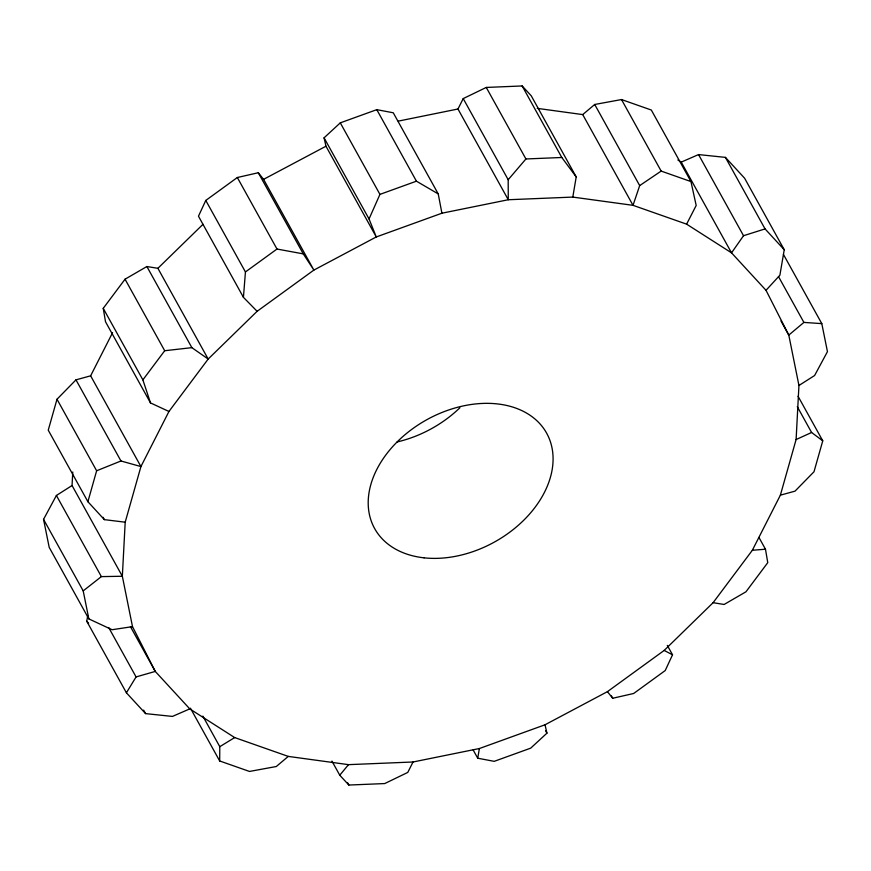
<?xml version="1.0" encoding="UTF-8"?>
<svg xmlns="http://www.w3.org/2000/svg" width="871" height="871" viewBox="0 0 871 871"><rect width="100%" height="100%" fill="white"/><g stroke="black" fill="none" stroke-linecap="round" stroke-linejoin="round"><path stroke-width="1.31" d="M677.867 159.97L681.231 162.115L731.531 252.851L766.023 290.315L788.788 335.095L798.947 385.483L796.105 439.539L780.372 495.174L752.348 550.265L713.109 602.688L664.181 650.43L607.425 691.65L545.028 724.781L479.388 748.527L413.028 761.994L348.498 764.651L288.279 756.409L276.281 766.524L249.487 771.445L219.688 760.971L219.786 746.676L202.845 716.104M288.279 756.409L234.68 737.574L189.769 708.885L155.267 671.421L132.501 626.641L122.343 576.254L72.053 485.517L72.761 472.006M766.023 290.315L779.893 275.203L784.238 249.737L765.054 228.91L743.529 235.714L731.531 252.851L686.609 224.152L633.021 205.327L572.802 197.086L508.272 199.742L441.913 213.21L376.272 236.956L313.876 270.086L257.119 311.306L208.18 359.048L168.952 411.471L140.928 466.562L125.195 522.197L122.343 576.254L101.374 576.613L83.202 590.886L88.842 618.9L112.076 629.722L132.501 626.641M257.119 311.306L243.434 297.327L245.437 271.959L205.785 200.439L237.337 177.51L258.295 172.741L263.575 179.35L313.876 270.086L303.271 253.875L258.295 172.741M572.802 197.086L576.21 176.911L531.234 95.788L522.154 85.957L486.268 87.438L463.22 98.586L457.972 109.006L398.254 121.123M189.769 708.885L172.447 716.419L145.588 713.621L126.404 692.793L86.762 621.263L87.677 615.906M545.028 724.781L546.934 733.175L530.711 748.145L494.216 761.341L477.733 758.216L479.388 748.527M112.566 332.711L90.628 375.826L75.984 379.854L56.996 399.245L48.243 430.176L87.895 501.707L104.368 519.639L125.195 522.197M87.895 501.707L96.637 470.776L56.996 399.245M798.054 396.261L822.757 440.824L814.004 471.755L795.016 491.146L780.372 495.174M686.609 224.152L696.19 205.458L690.953 181.56L661.154 171.086L639.684 185.61L633.021 205.327L582.721 114.591L537.222 108.363M438.233 193.917L393.267 112.784L376.784 109.659L340.289 122.855L324.066 137.825L325.972 146.219L376.272 236.956L369.043 218.959L379.941 194.385L416.436 181.179L438.233 193.917L441.913 213.21M205.785 200.439L198.468 216.193L243.434 297.327M667.317 645.4L672.532 654.807L665.215 670.561L633.663 693.49L612.705 698.259L607.425 691.65M413.028 761.994L407.78 772.414L384.732 783.562L348.846 785.043L339.766 775.212L331.938 761.102M88.842 618.9L49.201 547.369L43.55 519.356L56.397 495.479L72.053 485.517M126.404 692.793L136.072 676.93L155.267 671.421L130.443 626.641M168.952 411.471L150.498 402.914L105.522 321.78L103.235 308.345L125.043 279.199L146.883 266.526L157.891 268.312L208.18 359.048L191.86 347.649L146.883 266.526M150.498 402.914L142.877 379.876L164.695 350.73L191.86 347.649M339.766 775.212L348.498 764.651M457.972 109.006L508.272 199.742L508.185 179.72L525.921 158.968L561.795 157.488L576.21 176.911M157.891 268.312L202.987 224.315M582.721 114.591L594.719 104.476L621.513 99.555L651.312 110.029L690.953 181.56M798.947 385.483L814.603 375.521L827.45 351.644L821.799 323.631L803.9 322.412L788.788 335.095L780.96 320.964M245.437 271.959L276.989 249.041L303.271 253.875M219.786 746.676L234.68 737.574M263.575 179.35L325.972 146.219M796.105 439.539L811.598 432.495L822.757 440.824M681.231 162.115L698.553 154.581L725.412 157.379L744.596 178.207L784.238 249.737M96.637 470.776L120.96 460.988L140.928 466.562L90.628 375.826M752.348 550.265L765.478 549.22L767.765 562.655L745.957 591.801L724.117 604.474L713.109 602.688M664.181 650.43L672.532 654.807M86.762 621.263L88.592 623.244M783.454 254.441L821.799 323.631M725.412 157.379L765.054 228.91M778.478 276.553L803.9 322.412M698.553 154.581L743.529 235.714M797.259 406.626L811.598 432.495M621.513 99.555L661.154 171.086M594.719 104.476L639.684 185.61M522.154 85.957L561.795 157.488M758.957 537.461L765.478 549.22M486.268 87.438L525.921 158.968M463.22 98.586L508.185 179.72M376.784 109.659L416.436 181.179M340.289 122.855L379.941 194.385M324.066 137.825L369.043 218.959M611.398 695.907L612.705 698.259M545.627 730.823L546.934 733.175M237.337 177.51L276.989 249.041M473.171 749.985L477.733 758.216M125.043 279.199L164.695 350.73M103.235 308.345L142.877 379.876M347.551 782.702L348.846 785.043M75.984 379.854L120.96 460.988M103.061 517.287L104.368 519.639M190.444 708.199L219.688 760.971M56.397 495.479L101.374 576.613M108.701 627.545L136.072 676.93M43.55 519.356L83.202 590.886M143.639 710.105L145.588 713.621M459.877 407.78A98.325 69.887 -29 0 1 397.111 441.956M424.068 557.832A98.325 69.887 -29 0 0 552.454 450.416A98.325 69.887 -29 0 0 405.418 434.357A98.325 69.887 -29 0 0 424.068 557.832"/></g></svg>
